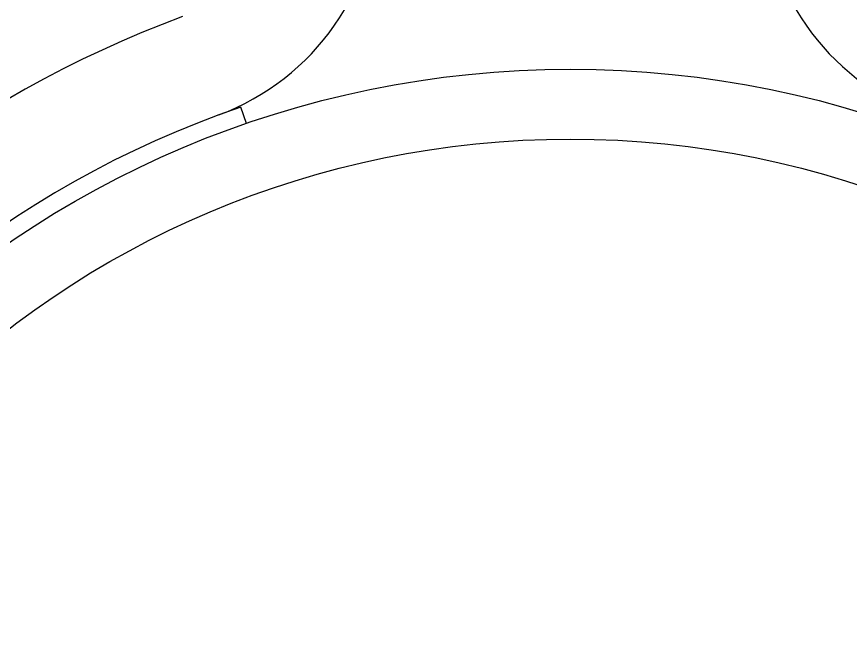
# Model space of a CAD drawing. Extents: x 69728788 to 150676229, y 20333219 to 43663798.
# Drawn here: x 75256179.5 to 75256578.9, y 20696238.6 to 20696536.6 of the extents above; entities that cross this region are included whole.
import ezdxf

# ---------------------------------------------------------------- set-up
doc = ezdxf.new("R2010")
doc.units = 0
doc.header["$LTSCALE"] = 1000
doc.header["$MEASUREMENT"] = 0
doc.layers.get('0').update_dxf_attribs({"linetype": 'CONTINUOUS'})

# ---------------------------------------------------------------- blocks, each defined once
blk = doc.blocks.new('gfhhrryyfd')
at = {"linetype": 'Continuous'}
blk.add_line((3687344.2, -1753692.83), (3687341.47, -1753684.92), dxfattribs=at)
for radius in [476.72, 443.27]:
    blk.add_circle((3687499.4, -1754143.58), radius, dxfattribs=at)
for centre, radius, start, end in [((3687290.31, -1753578.87), 117.09, 290.3175, 0), ((3687708.49, -1753578.87), 117.09, 180, 249.6825), ((3687499.4, -1754143.58), 535.27, 110.3175, 249.6825), ((3687499.4, -1754143.58), 485.08, 109, 71)]:
    blk.add_arc(centre, radius, start, end, dxfattribs=at)

msp = doc.modelspace()

# ---------------------------------------------------------------- block references
at = {"lineweight": -3, "xscale": 0.9999959468841553, "yscale": 0.9999959506094456, "zscale": 0.9999959495959999}
msp.add_blockref('gfhhrryyfd', (71568960.34, 22450171.07), dxfattribs=at)

doc.saveas('drawing.dxf')
